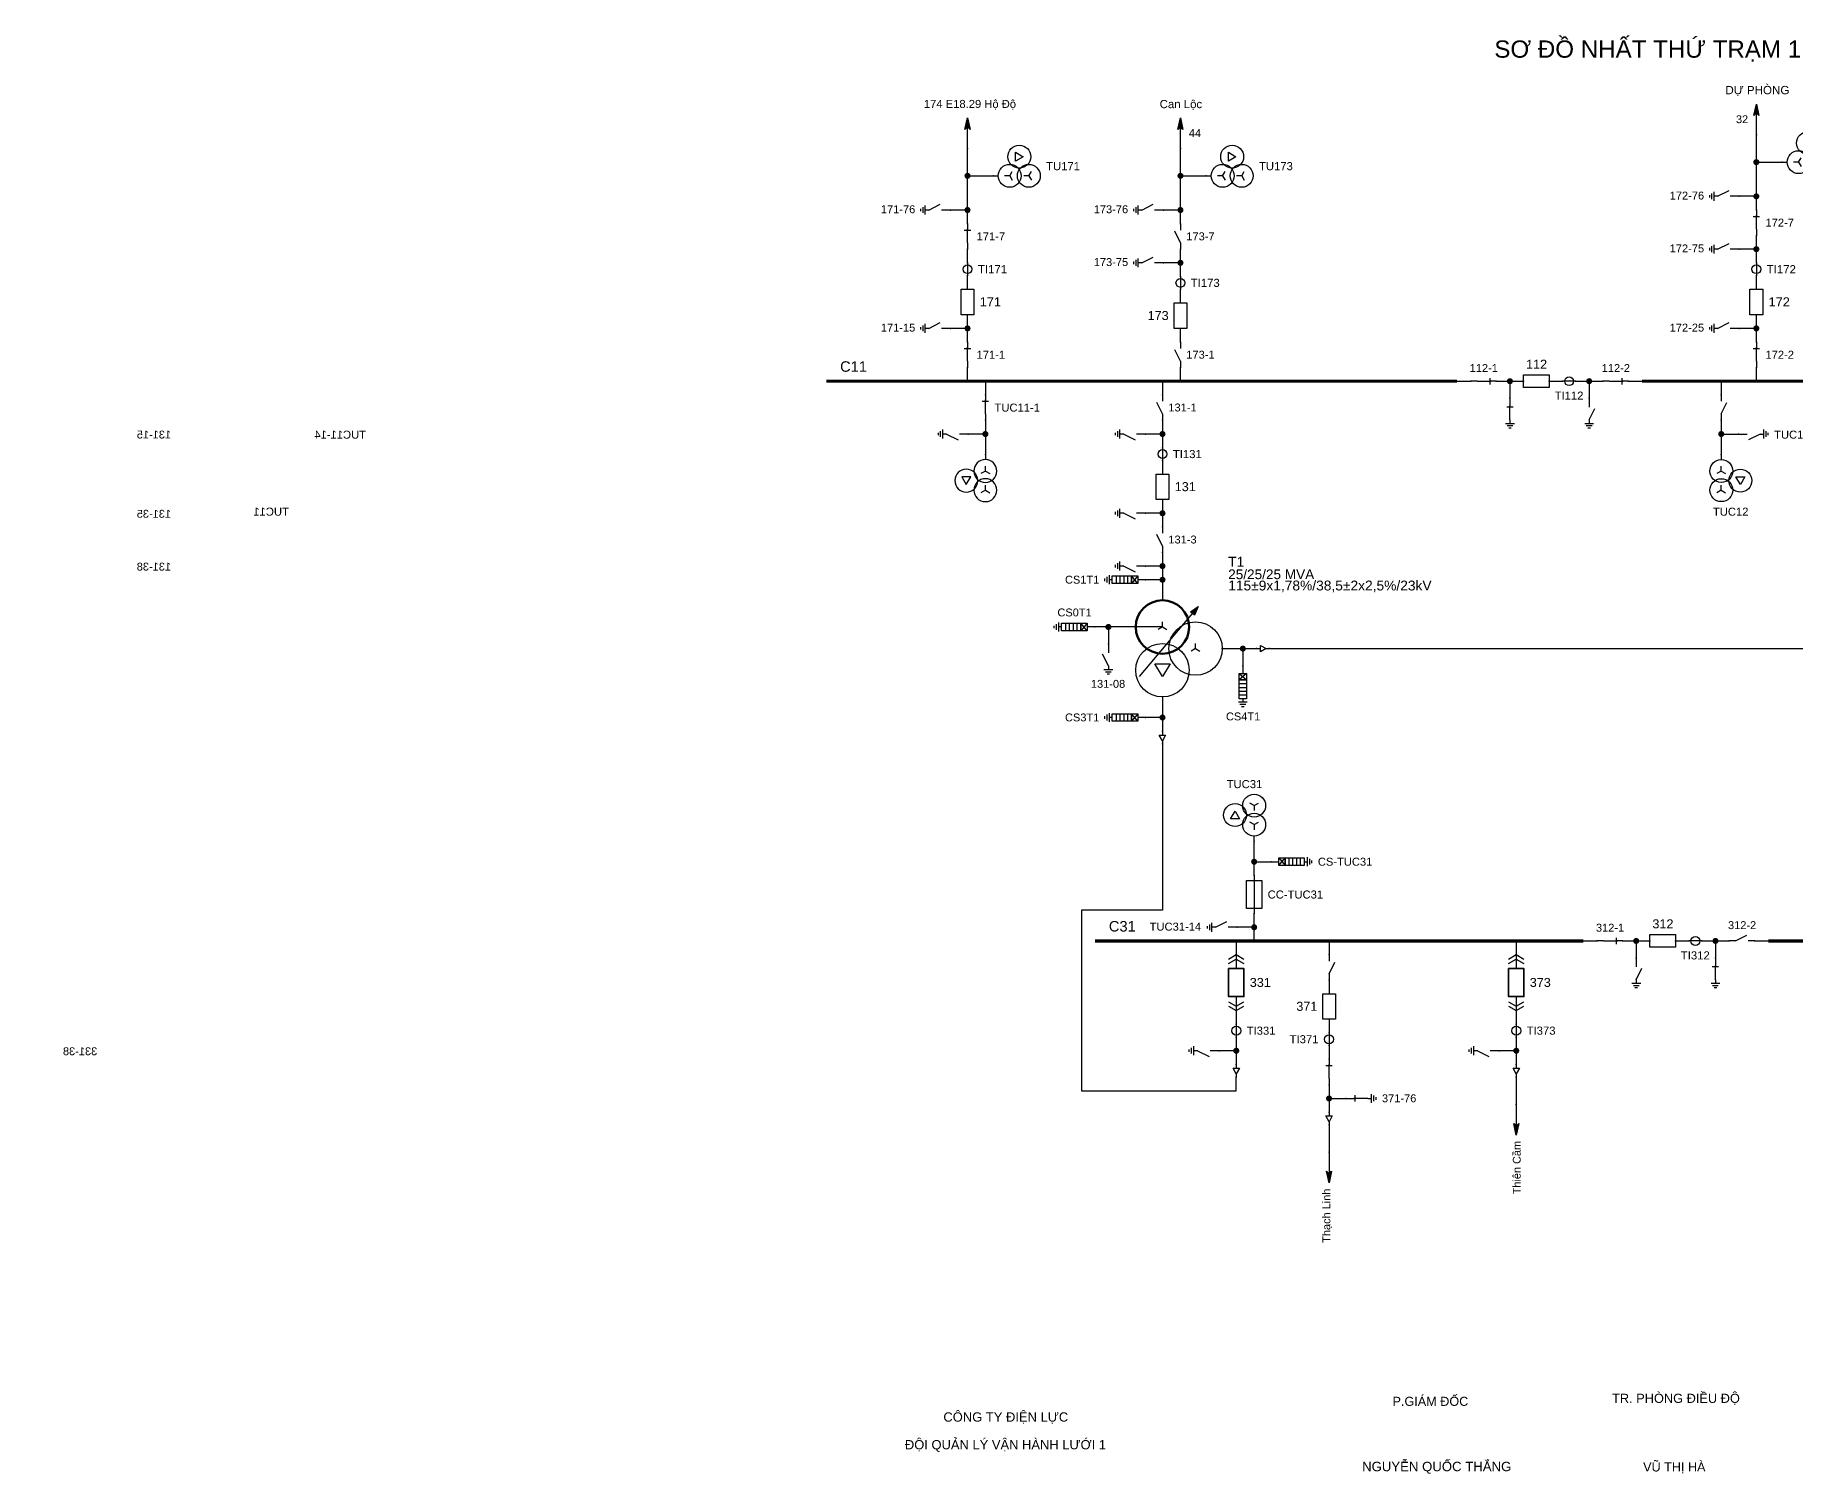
# Model space of a CAD drawing. Header units: millimetres. Extents: x -387 to 411, y 7 to 290.
# Drawn here: x -115.6 to 230.3, y 7.2 to 289.9 of the extents above; entities that cross this region are included whole.
import ezdxf

# ---------------------------------------------------------------- set-up
doc = ezdxf.new("R2010")
doc.units = ezdxf.units.MM
for name, color, linetype, lineweight in [('BUSBAR_110KV', 1, 'Continuous', 50), ('BUSBAR_35KV', 30, 'Continuous', 50), ('HV_110KV', 1, 'Continuous', 25), ('MV_22KV', 5, 'Continuous', 25), ('MV_35KV', 30, 'Continuous', 25)]:
    doc.layers.add(name, color=color, linetype=linetype, lineweight=lineweight)
doc.layers.add('SYM_PORTS', color=8, linetype='Continuous', plot=False)
doc.layers.add('TEXT', color=7, linetype='Continuous')
doc.styles.add('SLD_TEXT', font='arial.ttf')

# ---------------------------------------------------------------- blocks, each defined once
blk = doc.blocks.new('SYM_DISCONNECTOR_CLOSED')
at = {"lineweight": 25}
for points in [[(-0.625, 1.25), (0.625, 1.25)], [(0, 2.5), (0, 1.25)], [(0, -1.25), (0, 1.5)], [(0, -1.25), (0, -2.5)]]:
    blk.add_lwpolyline(points, dxfattribs=at)
at = {"layer": 'SYM_PORTS'}
for p in [(0, 2.5), (0, -2.5)]:
    blk.add_point(p, dxfattribs=at)
blk.add_attdef('DEVICE_CODE', (1.625, -0.5), '', height=2)
blk = doc.blocks.new('SYM_EARTHING_SWITCH_OPEN')
at = {"lineweight": 25}
for points in [[(0, -1.25), (-1.125, 1)], [(0, 3), (0, 1.25)], [(-0.875, -2), (0.875, -2)], [(-0.5625, -2.4375), (0.5625, -2.4375)], [(-0.25, -2.875), (0.25, -2.875)], [(0, -1.25), (0, -2)]]:
    blk.add_lwpolyline(points, dxfattribs=at)
at = {"layer": 'SYM_PORTS'}
blk.add_point((0, 3), dxfattribs=at)
blk.add_attdef('DEVICE_CODE', (1.875, 0), '', height=2)
blk = doc.blocks.new('SYM_CIRCUIT_BREAKER')
at = {"lineweight": 25}
blk.add_lwpolyline([(-1.25, 2.5), (1.25, 2.5), (1.25, -2.5), (-1.25, -2.5)], close=True, dxfattribs=at)
at = {"layer": 'SYM_PORTS'}
for p in [(0, 2.5), (0, -2.5)]:
    blk.add_point(p, dxfattribs=at)
blk.add_attdef('DEVICE_CODE', (2.25, -0.5), '', height=2)
at = {"flags": 1}
blk.add_attdef('RATING', (2.25, -3.5), '', height=2, dxfattribs=at)
blk = doc.blocks.new('SYM_CURRENT_TRANSFORMER')
at = {"lineweight": 25}
blk.add_lwpolyline([(0, 1.25), (0, -1.25)], dxfattribs=at)
blk.add_circle((0, 0), 0.875, dxfattribs=at)
at = {"layer": 'SYM_PORTS'}
for p in [(0, 1.25), (0, -1.25)]:
    blk.add_point(p, dxfattribs=at)
blk.add_attdef('DEVICE_CODE', (1.875, -1.75), '', height=2)
at = {"flags": 1}
blk.add_attdef('RATIO', (1.875, -4.75), '', height=2, dxfattribs=at)
blk = doc.blocks.new('SYM_VOLTAGE_TRANSFORMER')
at = {"lineweight": 25}
for points in [[(0, 4.625), (0, 3.625)], [(0, 1.375), (-0.8625, 0.875)], [(0, 1.375), (0, 2.375)], [(0, 1.375), (0.8625, 0.875)], [(0, -2.375), (-0.8625, -2.875)], [(0, -2.375), (0, -1.375)], [(0, -2.375), (0.8625, -2.875)]]:
    blk.add_lwpolyline(points, dxfattribs=at)
blk.add_lwpolyline([(2.875, 0.25), (4.625, 0.25), (3.75, -1.25)], close=True, dxfattribs=at)
for centre in [(0, 1.375), (3.75, -0.5), (0, -2.375)]:
    blk.add_circle(centre, 2.25, dxfattribs=at)
at = {"layer": 'SYM_PORTS'}
blk.add_point((0, 4.625), dxfattribs=at)
blk.add_attdef('DEVICE_CODE', (7, 1.625), '', height=2)
at = {"flags": 1}
blk.add_attdef('RATIO', (7, -1.375), '', height=2, dxfattribs=at)
blk = doc.blocks.new('SYM_LINE_FEEDER_ARROW')
blk.add_hatch(color=7).paths.add_polyline_path([(0, -3), (-0.5, -0.75), (0, -1.25), (0.5, -0.75)])
at = {"lineweight": 25}
blk.add_lwpolyline([(0, 3), (0, -1.25)], dxfattribs=at)
blk.add_lwpolyline([(0, -3), (-0.5, -0.75), (0, -1.25), (0.5, -0.75)], close=True, dxfattribs=at)
at = {"layer": 'SYM_PORTS'}
blk.add_point((0, 3), dxfattribs=at)
blk.add_attdef('LINE_NAME', (1.5, 0), '', height=2)
blk = doc.blocks.new('SYM_DISCONNECTOR_OPEN')
at = {"lineweight": 25}
for points in [[(0, -1.25), (-1.125, 1)], [(0, 2.5), (0, 1.25)], [(0, -1.25), (0, -2.5)]]:
    blk.add_lwpolyline(points, dxfattribs=at)
at = {"layer": 'SYM_PORTS'}
for p in [(0, 2.5), (0, -2.5)]:
    blk.add_point(p, dxfattribs=at)
blk.add_attdef('DEVICE_CODE', (1, -0.5), '', height=2)
blk = doc.blocks.new('SYM_SURGE_ARRESTER')
at = {"lineweight": 25}
for points in [[(0, 4), (0, 2.5)], [(-0.75, 2.5), (0.75, 1.25)], [(0.75, 2.5), (-0.75, 1.25)], [(-0.75, 0.5), (0.75, 0.5)], [(-0.875, -3.125), (0.875, -3.125)], [(-0.75, -0.25), (0.75, -0.25)], [(-0.75, -1), (0.75, -1)], [(-0.75, -1.75), (0.75, -1.75)], [(0, -2.5), (0, -3.125)], [(-0.5625, -3.5625), (0.5625, -3.5625)], [(-0.25, -4), (0.25, -4)]]:
    blk.add_lwpolyline(points, dxfattribs=at)
for points in [[(-0.75, 2.5), (0.75, 2.5), (0.75, 1.25), (-0.75, 1.25)], [(-0.75, 1.25), (0.75, 1.25), (0.75, -2.5), (-0.75, -2.5)]]:
    blk.add_lwpolyline(points, close=True, dxfattribs=at)
at = {"layer": 'SYM_PORTS'}
blk.add_point((0, 4), dxfattribs=at)
blk.add_attdef('DEVICE_CODE', (1.875, 1), '', height=2)
blk = doc.blocks.new('SYM_TRANSFORMER_3W')
blk.add_hatch(color=7).paths.add_polyline_path([(3.75, 8.25), (3.0125, 6.575), (2.2375, 7.225)])
at = {"lineweight": 25}
for points in [[(-7.75, -5.5), (3.0125, 7.35)], [(-3.25, 4.25), (-8.5, 4.25)], [(-3.25, 4.25), (-4.1125, 3.75)], [(-3.25, 4.25), (-3.25, 5.25)], [(-3.25, 4.25), (-2.3875, 3.75)], [(3.25, 0), (2.3875, -0.5)], [(3.25, 0), (3.25, 1)], [(3.25, 0), (4.1125, -0.5)]]:
    blk.add_lwpolyline(points, dxfattribs=at)
for points in [[(3.75, 8.25), (3.0125, 6.575), (2.2375, 7.225)], [(-4.75, -3), (-1.75, -3), (-3.25, -5.5)]]:
    blk.add_lwpolyline(points, close=True, dxfattribs=at)
at = {"lineweight": 50}
blk.add_circle((-3.25, 4.25), 5.25, dxfattribs=at)
at = {"lineweight": 25}
for centre in [(3.25, 0), (-3.25, -4.25)]:
    blk.add_circle(centre, 5.25, dxfattribs=at)
at = {"layer": 'SYM_PORTS'}
for p in [(-3.25, 9.5), (-8.5, 4.25), (8.5, 0), (-3.25, -9.5)]:
    blk.add_point(p, dxfattribs=at)
blk.add_attdef('DEVICE_CODE', (9.5, 6.5), '', height=2)
at = {"flags": 1}
for tag, p in [('POWER', (9.5, 3.5)), ('VOLTAGE_RATIO', (9.5, 0.5))]:
    blk.add_attdef(tag, p, '', height=2, dxfattribs=at)
blk = doc.blocks.new('SYM_CABLE_TERMINATION')
at = {"lineweight": 25}
blk.add_lwpolyline([(-0.625, 0.5), (0.625, 0.5), (0, -0.625)], close=True, dxfattribs=at)
for points in [[(0, 1.25), (0, 0.5)], [(0, -0.625), (0, -1.25)]]:
    blk.add_lwpolyline(points, dxfattribs=at)
at = {"layer": 'SYM_PORTS'}
for p in [(0, 1.25), (0, -1.25)]:
    blk.add_point(p, dxfattribs=at)
blk = doc.blocks.new('SYM_EARTHING_SWITCH_CLOSED')
at = {"lineweight": 25}
for points in [[(-0.625, 1.25), (0.625, 1.25)], [(0, 3), (0, 1.25)], [(0, -1.25), (0, 1.5)], [(-0.875, -2), (0.875, -2)], [(-0.5625, -2.4375), (0.5625, -2.4375)], [(-0.25, -2.875), (0.25, -2.875)], [(0, -1.25), (0, -2)]]:
    blk.add_lwpolyline(points, dxfattribs=at)
at = {"layer": 'SYM_PORTS'}
blk.add_point((0, 3), dxfattribs=at)
blk.add_attdef('DEVICE_CODE', (1.875, 0), '', height=2)
blk = doc.blocks.new('SYM_DRAWOUT_BREAKER')
at = {"lineweight": 25}
for points in [[(-1.5, 4.625), (0, 5.5), (1.5, 4.625)], [(-1.5, 3.75), (0, 4.625), (1.5, 3.75)], [(0, 5.5), (0, 2.75)], [(0, -2.75), (0, -5.5)], [(-1.5, -3.75), (0, -4.625), (1.5, -3.75)], [(-1.5, -4.625), (0, -5.5), (1.5, -4.625)]]:
    blk.add_lwpolyline(points, dxfattribs=at)
at = {"lineweight": 35}
blk.add_lwpolyline([(-1.5, 2.75), (1.5, 2.75), (1.5, -2.75), (-1.5, -2.75)], close=True, dxfattribs=at)
at = {"layer": 'SYM_PORTS'}
for p in [(0, 5.5), (0, -5.5)]:
    blk.add_point(p, dxfattribs=at)
blk.add_attdef('DEVICE_CODE', (2.5, 2.5), '', height=2)
at = {"flags": 1}
blk.add_attdef('RATING', (2.5, -0.5), '', height=2, dxfattribs=at)
blk = doc.blocks.new('SYM_FUSE_DISCONNECTOR')
at = {"lineweight": 25}
blk.add_lwpolyline([(0, 3.75), (0, -3.75)], dxfattribs=at)
blk.add_lwpolyline([(-1.5, 2.75), (1.5, 2.75), (1.5, -2.75), (-1.5, -2.75)], close=True, dxfattribs=at)
at = {"layer": 'SYM_PORTS'}
for p in [(0, 3.75), (0, -3.75)]:
    blk.add_point(p, dxfattribs=at)
blk.add_attdef('DEVICE_CODE', (2.5, 0.75), '', height=2)
at = {"flags": 1}
blk.add_attdef('RATING', (2.5, -2.25), '', height=2, dxfattribs=at)

msp = doc.modelspace()

# ---------------------------------------------------------------- hatches: boundary and pattern name
at = {"layer": 'HV_110KV'}
h = msp.add_hatch(color=7, dxfattribs=at)
edge = h.paths.add_edge_path()
edge.add_arc((222.59, 264.98), 0.6, 0, 360)
h = msp.add_hatch(color=7, dxfattribs=at)
edge = h.paths.add_edge_path()
edge.add_arc((67.6, 262.29), 0.6, 0, 360)
h = msp.add_hatch(color=7, dxfattribs=at)
edge = h.paths.add_edge_path()
edge.add_arc((109.44, 262.29), 0.6, 0, 360)
h = msp.add_hatch(color=7, dxfattribs=at)
edge = h.paths.add_edge_path()
edge.add_arc((67.6, 255.57), 0.6, 0, 360)
h = msp.add_hatch(color=7, dxfattribs=at)
edge = h.paths.add_edge_path()
edge.add_arc((109.44, 255.57), 0.6, 0, 360)
h = msp.add_hatch(color=7, dxfattribs=at)
edge = h.paths.add_edge_path()
edge.add_arc((222.59, 258.26), 0.6, 0, 360)
h = msp.add_hatch(color=7, dxfattribs=at)
edge = h.paths.add_edge_path()
edge.add_arc((109.44, 245.19), 0.6, 0, 360)
h = msp.add_hatch(color=7, dxfattribs=at)
edge = h.paths.add_edge_path()
edge.add_arc((222.59, 247.88), 0.6, 0, 360)
h = msp.add_hatch(color=7, dxfattribs=at)
edge = h.paths.add_edge_path()
edge.add_arc((67.6, 232.31), 0.6, 0, 360)
h = msp.add_hatch(color=7, dxfattribs=at)
edge = h.paths.add_edge_path()
edge.add_arc((222.59, 232.31), 0.6, 0, 360)
h = msp.add_hatch(color=7, dxfattribs=at)
edge = h.paths.add_edge_path()
edge.add_arc((174.18, 221.93), 0.6, 0, 360)
h = msp.add_hatch(color=7, dxfattribs=at)
edge = h.paths.add_edge_path()
edge.add_arc((189.75, 221.93), 0.6, 0, 360)
h = msp.add_hatch(color=7, dxfattribs=at)
edge = h.paths.add_edge_path()
edge.add_arc((71.11, 211.55), 0.6, 0, 360)
h = msp.add_hatch(color=7, dxfattribs=at)
edge = h.paths.add_edge_path()
edge.add_arc((105.91, 211.55), 0.6, 0, 360)
h = msp.add_hatch(color=7, dxfattribs=at)
edge = h.paths.add_edge_path()
edge.add_arc((215.7, 211.55), 0.6, 0, 360)
h = msp.add_hatch(color=7, dxfattribs=at)
edge = h.paths.add_edge_path()
edge.add_arc((105.91, 195.98), 0.6, 0, 360)
h = msp.add_hatch(color=7, dxfattribs=at)
edge = h.paths.add_edge_path()
edge.add_arc((105.91, 185.6), 0.6, 0, 360)
h = msp.add_hatch(color=7, dxfattribs=at)
edge = h.paths.add_edge_path()
edge.add_arc((105.91, 182.91), 0.6, 0, 360)
h = msp.add_hatch(color=7, dxfattribs=at)
edge = h.paths.add_edge_path()
edge.add_arc((95.28, 173.63), 0.6, 0, 360)
at = {"layer": 'MV_22KV'}
h = msp.add_hatch(color=7, dxfattribs=at)
edge = h.paths.add_edge_path()
edge.add_arc((121.7, 169.38), 0.6, 0, 360)
at = {"layer": 'MV_35KV'}
h = msp.add_hatch(color=7, dxfattribs=at)
edge = h.paths.add_edge_path()
edge.add_arc((105.91, 155.84), 0.6, 0, 360)
h = msp.add_hatch(color=7, dxfattribs=at)
edge = h.paths.add_edge_path()
edge.add_arc((123.92, 127.5), 0.6, 0, 360)
h = msp.add_hatch(color=7, dxfattribs=at)
edge = h.paths.add_edge_path()
edge.add_arc((123.92, 114.62), 0.6, 0, 360)
h = msp.add_hatch(color=7, dxfattribs=at)
edge = h.paths.add_edge_path()
edge.add_arc((198.99, 111.93), 0.6, 0, 360)
h = msp.add_hatch(color=7, dxfattribs=at)
edge = h.paths.add_edge_path()
edge.add_arc((214.56, 111.93), 0.6, 0, 360)
h = msp.add_hatch(color=7, dxfattribs=at)
edge = h.paths.add_edge_path()
edge.add_arc((120.41, 90.36), 0.6, 0, 360)
h = msp.add_hatch(color=7, dxfattribs=at)
edge = h.paths.add_edge_path()
edge.add_arc((175.42, 90.36), 0.6, 0, 360)
h = msp.add_hatch(color=7, dxfattribs=at)
edge = h.paths.add_edge_path()
edge.add_arc((138.64, 80.98), 0.6, 0, 360)

# ---------------------------------------------------------------- linework, layer by layer
at = {"layer": 'BUSBAR_110KV', "const_width": 0.625}
for points in [[(39.85, 221.93), (163.8, 221.93)], [(200.13, 221.93), (316.18, 221.93)]]:
    msp.add_lwpolyline(points, dxfattribs=at)
at = {"layer": 'BUSBAR_35KV', "const_width": 0.625}
for points in [[(92.65, 111.93), (188.61, 111.93)], [(224.94, 111.93), (296.12, 111.93)]]:
    msp.add_lwpolyline(points, dxfattribs=at)
at = {"layer": 'HV_110KV'}
for points in [[(222.59, 264.98), (222.59, 270.36)], [(67.6, 262.29), (67.6, 267.67)], [(109.44, 262.29), (109.44, 267.67)], [(222.59, 258.26), (222.59, 264.98)], [(222.59, 264.98), (227.63, 264.98)], [(67.6, 255.57), (67.6, 262.29)], [(67.6, 262.29), (72.64, 262.29)], [(109.44, 255.57), (109.44, 262.29)], [(109.44, 262.29), (114.48, 262.29)], [(222.59, 258.26), (219.23, 258.26)], [(222.59, 255.57), (222.59, 258.26)], [(67.6, 255.57), (64.24, 255.57)], [(67.6, 252.88), (67.6, 255.57)], [(109.44, 255.57), (106.08, 255.57)], [(109.44, 252.88), (109.44, 255.57)], [(222.59, 247.88), (222.59, 250.57)], [(67.6, 245.19), (67.6, 247.88)], [(109.44, 245.19), (109.44, 247.88)], [(222.59, 247.88), (219.23, 247.88)], [(222.59, 245.19), (222.59, 247.88)], [(67.6, 240), (67.6, 242.69)], [(109.44, 245.19), (106.08, 245.19)], [(109.44, 242.5), (109.44, 245.19)], [(222.59, 240), (222.59, 242.69)], [(109.44, 237.31), (109.44, 240)], [(67.6, 232.31), (64.24, 232.31)], [(67.6, 232.31), (67.6, 235)], [(67.6, 229.62), (67.6, 232.31)], [(109.44, 229.62), (109.44, 232.31)], [(222.59, 232.31), (219.23, 232.31)], [(222.59, 232.31), (222.59, 235)], [(222.59, 229.62), (222.59, 232.31)], [(67.6, 221.93), (67.6, 224.62)], [(71.11, 221.93), (71.11, 219.24)], [(105.91, 221.93), (105.91, 219.24)], [(109.44, 221.93), (109.44, 224.62)], [(163.8, 221.93), (166.49, 221.93)], [(171.49, 221.93), (174.18, 221.93)], [(174.18, 221.93), (174.18, 218.57)], [(174.18, 221.93), (176.87, 221.93)], [(181.87, 221.93), (184.56, 221.93)], [(187.06, 221.93), (189.75, 221.93)], [(189.75, 221.93), (189.75, 218.57)], [(189.75, 221.93), (192.44, 221.93)], [(197.44, 221.93), (200.13, 221.93)], [(215.7, 221.93), (215.7, 219.24)], [(222.59, 221.93), (222.59, 224.62)], [(71.11, 211.55), (67.75, 211.55)], [(71.11, 214.24), (71.11, 211.55)], [(71.11, 211.55), (71.11, 207.52)], [(105.91, 211.55), (102.55, 211.55)], [(105.91, 214.24), (105.91, 211.55)], [(105.91, 211.55), (105.91, 208.86)], [(215.7, 214.24), (215.7, 211.55)], [(215.7, 211.55), (219.06, 211.55)], [(215.7, 211.55), (215.7, 207.52)], [(105.91, 206.36), (105.91, 203.67)], [(105.91, 198.67), (105.91, 195.98)], [(105.91, 195.98), (102.55, 195.98)], [(105.91, 195.98), (105.91, 193.29)], [(105.91, 188.29), (105.91, 185.6)], [(105.91, 185.6), (102.55, 185.6)], [(105.91, 185.6), (105.91, 182.91)], [(105.91, 182.91), (102.55, 182.91)], [(105.91, 182.91), (105.91, 178.88)], [(95.28, 173.63), (92.59, 173.63)], [(100.66, 173.63), (95.28, 173.63)], [(95.28, 173.63), (95.28, 170.27)]]:
    msp.add_lwpolyline(points, dxfattribs=at)
at = {"layer": 'MV_22KV'}
for points in [[(126.89, 169.38), (129.59, 169.38), (253.5, 169.38), (253.5, 143.5), (343.5, 143.5), (343.5, 103), (393, 103), (393, 136), (403.5, 136), (403.5, 267.61), (382.27, 267.61), (379.57, 267.61)], [(117.66, 169.38), (121.7, 169.38)], [(121.7, 169.38), (121.7, 166.02)], [(121.7, 169.38), (124.39, 169.38)]]:
    msp.add_lwpolyline(points, dxfattribs=at)
at = {"layer": 'MV_35KV'}
for points in [[(105.91, 159.88), (105.91, 155.84)], [(105.91, 155.84), (102.55, 155.84)], [(105.91, 155.84), (105.91, 153.15)], [(105.91, 150.65), (105.91, 147.95), (105.91, 118), (90, 118), (90, 82.47), (120.41, 82.47), (120.41, 85.17)], [(123.92, 127.5), (123.92, 131.53)], [(123.92, 124.81), (123.92, 127.5)], [(123.92, 127.5), (127.28, 127.5)], [(123.92, 114.62), (120.56, 114.62)], [(123.92, 114.62), (123.92, 117.31)], [(123.92, 111.93), (123.92, 114.62)], [(120.41, 111.93), (120.41, 109.24)], [(138.64, 111.93), (138.64, 109.24)], [(175.42, 111.93), (175.42, 109.24)], [(188.61, 111.93), (191.3, 111.93)], [(196.3, 111.93), (198.99, 111.93)], [(198.99, 111.93), (198.99, 108.57)], [(198.99, 111.93), (201.68, 111.93)], [(206.68, 111.93), (209.37, 111.93)], [(211.87, 111.93), (214.56, 111.93)], [(214.56, 111.93), (214.56, 108.57)], [(214.56, 111.93), (217.25, 111.93)], [(222.25, 111.93), (224.94, 111.93)], [(138.64, 104.24), (138.64, 101.55)], [(120.41, 98.24), (120.41, 95.55)], [(175.42, 98.24), (175.42, 95.55)], [(138.64, 96.55), (138.64, 93.86)], [(120.41, 90.36), (117.05, 90.36)], [(120.41, 93.05), (120.41, 90.36)], [(120.41, 90.36), (120.41, 87.67)], [(138.64, 91.36), (138.64, 88.67)], [(175.42, 90.36), (172.06, 90.36)], [(175.42, 93.05), (175.42, 90.36)], [(175.42, 90.36), (175.42, 87.67)], [(138.64, 83.67), (138.64, 80.98)], [(175.42, 85.17), (175.42, 79.79)], [(138.64, 80.98), (142, 80.98)], [(138.64, 80.98), (138.64, 78.29)], [(138.64, 75.79), (138.64, 70.41)]]:
    msp.add_lwpolyline(points, dxfattribs=at)

# ---------------------------------------------------------------- block references
at = {"layer": 'HV_110KV', "rotation": 180}
for p in [(67.6, 270.67), (109.44, 270.67), (222.59, 273.36)]:
    msp.add_blockref('SYM_LINE_FEEDER_ARROW', p, dxfattribs=at)
at = {"layer": 'HV_110KV'}
ref = msp.add_blockref('SYM_VOLTAGE_TRANSFORMER', (232.26, 264.98), dxfattribs=dict(at, rotation=90))
ref.add_attrib('DEVICE_CODE', 'TU172', (238.04, 266.08), dxfattribs={"layer": 'TEXT', "height": 1.584, "style": 'SLD_TEXT'})
ref = msp.add_blockref('SYM_VOLTAGE_TRANSFORMER', (77.27, 262.29), dxfattribs=dict(at, rotation=90))
ref.add_attrib('DEVICE_CODE', 'TU171', (83.05, 263.39), dxfattribs={"layer": 'TEXT', "height": 1.584, "style": 'SLD_TEXT'})
ref = msp.add_blockref('SYM_VOLTAGE_TRANSFORMER', (119.1, 262.29), dxfattribs=dict(at, rotation=90))
ref.add_attrib('DEVICE_CODE', 'TU173', (124.88, 263.39), dxfattribs={"layer": 'TEXT', "height": 1.584, "style": 'SLD_TEXT'})
ref = msp.add_blockref('SYM_EARTHING_SWITCH_OPEN', (61.24, 255.57), dxfattribs=dict(at, rotation=270))
ref.add_attrib('DEVICE_CODE', '171-76', (50.58, 254.94), dxfattribs={"layer": 'TEXT', "height": 1.554, "style": 'SLD_TEXT'})
ref = msp.add_blockref('SYM_EARTHING_SWITCH_OPEN', (103.08, 255.57), dxfattribs=dict(at, rotation=270))
ref.add_attrib('DEVICE_CODE', '173-76', (92.41, 254.94), dxfattribs={"layer": 'TEXT', "height": 1.554, "style": 'SLD_TEXT'})
ref = msp.add_blockref('SYM_EARTHING_SWITCH_OPEN', (216.23, 258.26), dxfattribs=dict(at, rotation=270))
ref.add_attrib('DEVICE_CODE', '172-76', (205.57, 257.63), dxfattribs={"layer": 'TEXT', "height": 1.554, "style": 'SLD_TEXT'})
ref = msp.add_blockref('SYM_DISCONNECTOR_CLOSED', (67.6, 250.38), dxfattribs=at)
ref.add_attrib('DEVICE_CODE', '171-7', (69.39, 249.61), dxfattribs={"layer": 'TEXT', "height": 1.569, "style": 'SLD_TEXT'})
ref = msp.add_blockref('SYM_DISCONNECTOR_OPEN', (109.44, 250.38), dxfattribs=at)
ref.add_attrib('DEVICE_CODE', '173-7', (110.59, 249.62), dxfattribs={"layer": 'TEXT', "height": 1.556, "style": 'SLD_TEXT'})
ref = msp.add_blockref('SYM_DISCONNECTOR_CLOSED', (222.59, 253.07), dxfattribs=at)
ref.add_attrib('DEVICE_CODE', '172-7', (224.38, 252.3), dxfattribs={"layer": 'TEXT', "height": 1.569, "style": 'SLD_TEXT'})
ref = msp.add_blockref('SYM_EARTHING_SWITCH_OPEN', (103.08, 245.19), dxfattribs=dict(at, rotation=270))
ref.add_attrib('DEVICE_CODE', '173-75', (92.41, 244.56), dxfattribs={"layer": 'TEXT', "height": 1.554, "style": 'SLD_TEXT'})
ref = msp.add_blockref('SYM_EARTHING_SWITCH_OPEN', (216.23, 247.88), dxfattribs=dict(at, rotation=270))
ref.add_attrib('DEVICE_CODE', '172-75', (205.57, 247.25), dxfattribs={"layer": 'TEXT', "height": 1.554, "style": 'SLD_TEXT'})
ref = msp.add_blockref('SYM_CURRENT_TRANSFORMER', (67.6, 243.94), dxfattribs=at)
ref.add_attrib('DEVICE_CODE', 'TI171', (69.64, 243.13), dxfattribs={"layer": 'TEXT', "height": 1.606, "style": 'SLD_TEXT'})
ref = msp.add_blockref('SYM_CURRENT_TRANSFORMER', (109.44, 241.25), dxfattribs=at)
ref.add_attrib('DEVICE_CODE', 'TI173', (111.47, 240.46), dxfattribs={"layer": 'TEXT', "height": 1.592, "style": 'SLD_TEXT'})
ref = msp.add_blockref('SYM_CURRENT_TRANSFORMER', (222.59, 243.94), dxfattribs=at)
ref.add_attrib('DEVICE_CODE', 'TI172', (224.63, 243.13), dxfattribs={"layer": 'TEXT', "height": 1.606, "style": 'SLD_TEXT'})
ref = msp.add_blockref('SYM_CIRCUIT_BREAKER', (67.6, 237.5), dxfattribs=at)
ref.add_attrib('DEVICE_CODE', '171', (70.01, 236.63), dxfattribs={"layer": 'TEXT', "height": 1.789, "style": 'SLD_TEXT'})
ref = msp.add_blockref('SYM_CIRCUIT_BREAKER', (222.59, 237.5), dxfattribs=at)
ref.add_attrib('DEVICE_CODE', '172', (225, 236.63), dxfattribs={"layer": 'TEXT', "height": 1.789, "style": 'SLD_TEXT'})
ref = msp.add_blockref('SYM_CIRCUIT_BREAKER', (109.44, 234.81), dxfattribs=at)
ref.add_attrib('DEVICE_CODE', '173', (102.99, 233.95), dxfattribs={"layer": 'TEXT', "height": 1.774, "style": 'SLD_TEXT'})
ref = msp.add_blockref('SYM_EARTHING_SWITCH_OPEN', (61.24, 232.31), dxfattribs=dict(at, rotation=270))
ref.add_attrib('DEVICE_CODE', '171-15', (50.58, 231.68), dxfattribs={"layer": 'TEXT', "height": 1.554, "style": 'SLD_TEXT'})
ref = msp.add_blockref('SYM_EARTHING_SWITCH_OPEN', (216.23, 232.31), dxfattribs=dict(at, rotation=270))
ref.add_attrib('DEVICE_CODE', '172-25', (205.57, 231.68), dxfattribs={"layer": 'TEXT', "height": 1.554, "style": 'SLD_TEXT'})
ref = msp.add_blockref('SYM_DISCONNECTOR_CLOSED', (67.6, 227.12), dxfattribs=at)
ref.add_attrib('DEVICE_CODE', '171-1', (69.39, 226.35), dxfattribs={"layer": 'TEXT', "height": 1.569, "style": 'SLD_TEXT'})
ref = msp.add_blockref('SYM_DISCONNECTOR_OPEN', (109.44, 227.12), dxfattribs=at)
ref.add_attrib('DEVICE_CODE', '173-1', (110.59, 226.36), dxfattribs={"layer": 'TEXT', "height": 1.556, "style": 'SLD_TEXT'})
ref = msp.add_blockref('SYM_DISCONNECTOR_CLOSED', (222.59, 227.12), dxfattribs=at)
ref.add_attrib('DEVICE_CODE', '172-2', (224.38, 226.35), dxfattribs={"layer": 'TEXT', "height": 1.569, "style": 'SLD_TEXT'})
ref = msp.add_blockref('SYM_DISCONNECTOR_CLOSED', (168.99, 221.93), dxfattribs=dict(at, rotation=270))
ref.add_attrib('DEVICE_CODE', '112-1', (166.26, 223.74), dxfattribs={"layer": 'TEXT', "height": 1.553, "style": 'SLD_TEXT'})
ref = msp.add_blockref('SYM_CIRCUIT_BREAKER', (179.37, 221.93), dxfattribs=dict(at, rotation=270))
ref.add_attrib('DEVICE_CODE', '112', (177.35, 224.38), dxfattribs={"layer": 'TEXT', "height": 1.771, "style": 'SLD_TEXT'})
ref = msp.add_blockref('SYM_DISCONNECTOR_CLOSED', (194.94, 221.93), dxfattribs=dict(at, rotation=270))
ref.add_attrib('DEVICE_CODE', '112-2', (192.21, 223.74), dxfattribs={"layer": 'TEXT', "height": 1.553, "style": 'SLD_TEXT'})
ref = msp.add_blockref('SYM_CURRENT_TRANSFORMER', (185.81, 221.93), dxfattribs=dict(at, rotation=270))
ref.add_attrib('DEVICE_CODE', 'TI112', (182.95, 218.3), dxfattribs={"layer": 'TEXT', "height": 1.589, "style": 'SLD_TEXT'})
ref = msp.add_blockref('SYM_DISCONNECTOR_OPEN', (215.7, 216.74), dxfattribs=dict(at, xscale=-1))
ref.add_attrib('DEVICE_CODE', 'TUC12-2', (205.57, 215.95), dxfattribs={"layer": 'TEXT', "extrusion": (0, 0, -1), "height": 1.577, "style": 'SLD_TEXT'})
ref = msp.add_blockref('SYM_EARTHING_SWITCH_OPEN', (189.75, 215.57), dxfattribs=dict(at, xscale=-1))
ref.add_attrib('DEVICE_CODE', '112-25', (186.56, 209.98), dxfattribs={"layer": 'TEXT', "extrusion": (0, 0, -1), "height": 1.551, "style": 'SLD_TEXT'})
ref = msp.add_blockref('SYM_EARTHING_SWITCH_CLOSED', (174.18, 215.57), dxfattribs=dict(at, xscale=-1))
ref.add_attrib('DEVICE_CODE', '112-15', (170.86, 209.98), dxfattribs={"layer": 'TEXT', "extrusion": (0, 0, -1), "height": 1.551, "style": 'SLD_TEXT'})
ref = msp.add_blockref('SYM_DISCONNECTOR_CLOSED', (71.11, 216.74), dxfattribs=at)
ref.add_attrib('DEVICE_CODE', 'TUC11-1', (72.9, 215.95), dxfattribs={"layer": 'TEXT', "height": 1.577, "style": 'SLD_TEXT'})
ref = msp.add_blockref('SYM_DISCONNECTOR_OPEN', (105.91, 216.74), dxfattribs=at)
ref.add_attrib('DEVICE_CODE', '131-1', (107.07, 215.99), dxfattribs={"layer": 'TEXT', "height": 1.553, "style": 'SLD_TEXT'})
ref = msp.add_blockref('SYM_EARTHING_SWITCH_CLOSED', (249.63, 211.55), dxfattribs=dict(at, xscale=-1, rotation=270))
ref.add_attrib('DEVICE_CODE', '132-25', (238.96, 210.8), dxfattribs={"layer": 'TEXT', "extrusion": (0, 0, -1), "height": 1.551, "style": 'SLD_TEXT'})
ref = msp.add_blockref('SYM_EARTHING_SWITCH_OPEN', (99.55, 211.55), dxfattribs=dict(at, xscale=-1, rotation=270))
ref.add_attrib('DEVICE_CODE', '131-15', (88.88, 210.67), dxfattribs={"layer": 'TEXT', "extrusion": (0, 0, -1), "height": 1.551, "style": 'SLD_TEXT'})
ref = msp.add_blockref('SYM_EARTHING_SWITCH_OPEN', (64.75, 211.55), dxfattribs=dict(at, xscale=-1, rotation=270))
ref.add_attrib('DEVICE_CODE', 'TUC11-14', (50.58, 210.64), dxfattribs={"layer": 'TEXT', "extrusion": (0, 0, -1), "height": 1.572, "style": 'SLD_TEXT'})
ref = msp.add_blockref('SYM_EARTHING_SWITCH_OPEN', (222.06, 211.55), dxfattribs=dict(at, rotation=90))
ref.add_attrib('DEVICE_CODE', 'TUC12-24', (226.09, 210.64), dxfattribs={"layer": 'TEXT', "height": 1.572, "style": 'SLD_TEXT'})
ref = msp.add_blockref('SYM_CURRENT_TRANSFORMER', (105.91, 207.61), dxfattribs=at)
ref.add_attrib('DEVICE_CODE', 'TI131', (107.95, 206.82), dxfattribs={"layer": 'TEXT', "height": 1.589, "style": 'SLD_TEXT'})
ref = msp.add_blockref('SYM_VOLTAGE_TRANSFORMER', (71.11, 202.89), dxfattribs=dict(at, xscale=-1))
ref.add_attrib('DEVICE_CODE', 'TUC11', (65.73, 195.5), dxfattribs={"layer": 'TEXT', "extrusion": (0, 0, -1), "height": 1.579, "style": 'SLD_TEXT'})
ref = msp.add_blockref('SYM_VOLTAGE_TRANSFORMER', (215.7, 202.89), dxfattribs=at)
ref.add_attrib('DEVICE_CODE', 'TUC12', (214.06, 195.5), dxfattribs={"layer": 'TEXT', "height": 1.579, "style": 'SLD_TEXT'})
ref = msp.add_blockref('SYM_CIRCUIT_BREAKER', (105.91, 201.17), dxfattribs=at)
ref.add_attrib('DEVICE_CODE', '131', (108.32, 200.32), dxfattribs={"layer": 'TEXT', "height": 1.774, "style": 'SLD_TEXT'})
ref = msp.add_blockref('SYM_EARTHING_SWITCH_OPEN', (249.63, 195.98), dxfattribs=dict(at, xscale=-1, rotation=270))
ref.add_attrib('DEVICE_CODE', '132-35', (238.96, 195.1), dxfattribs={"layer": 'TEXT', "extrusion": (0, 0, -1), "height": 1.551, "style": 'SLD_TEXT'})
ref = msp.add_blockref('SYM_EARTHING_SWITCH_OPEN', (99.55, 195.98), dxfattribs=dict(at, xscale=-1, rotation=270))
ref.add_attrib('DEVICE_CODE', '131-35', (88.88, 195.1), dxfattribs={"layer": 'TEXT', "extrusion": (0, 0, -1), "height": 1.551, "style": 'SLD_TEXT'})
ref = msp.add_blockref('SYM_DISCONNECTOR_OPEN', (105.91, 190.79), dxfattribs=at)
ref.add_attrib('DEVICE_CODE', '131-3', (107.07, 190.04), dxfattribs={"layer": 'TEXT', "height": 1.553, "style": 'SLD_TEXT'})
ref = msp.add_blockref('SYM_TRANSFORMER_3W', (109.16, 169.38), dxfattribs=at)
ref.add_attrib('DEVICE_CODE', 'T1', (118.82, 185.48), dxfattribs={"layer": 'TEXT', "height": 1.936, "style": 'SLD_TEXT'})
ref = msp.add_blockref('SYM_EARTHING_SWITCH_OPEN', (249.63, 185.6), dxfattribs=dict(at, xscale=-1, rotation=270))
ref.add_attrib('DEVICE_CODE', '132-38', (238.96, 184.72), dxfattribs={"layer": 'TEXT', "extrusion": (0, 0, -1), "height": 1.551, "style": 'SLD_TEXT'})
ref = msp.add_blockref('SYM_EARTHING_SWITCH_OPEN', (99.55, 185.6), dxfattribs=dict(at, xscale=-1, rotation=270))
ref.add_attrib('DEVICE_CODE', '131-38', (88.88, 184.72), dxfattribs={"layer": 'TEXT', "extrusion": (0, 0, -1), "height": 1.551, "style": 'SLD_TEXT'})
ref = msp.add_blockref('SYM_SURGE_ARRESTER', (98.55, 182.91), dxfattribs=dict(at, rotation=270))
ref.add_attrib('DEVICE_CODE', 'CS1T1', (86.76, 182.15), dxfattribs={"layer": 'TEXT', "height": 1.548, "style": 'SLD_TEXT'})
ref = msp.add_blockref('SYM_SURGE_ARRESTER', (88.59, 173.63), dxfattribs=dict(at, rotation=270))
ref.add_attrib('DEVICE_CODE', 'CS0T1', (85.27, 175.71), dxfattribs={"layer": 'TEXT', "height": 1.548, "style": 'SLD_TEXT'})
ref = msp.add_blockref('SYM_EARTHING_SWITCH_OPEN', (95.28, 167.27), dxfattribs=at)
ref.add_attrib('DEVICE_CODE', '131-08', (91.84, 161.68), dxfattribs={"layer": 'TEXT', "height": 1.551, "style": 'SLD_TEXT'})
at = {"layer": 'MV_22KV', "rotation": 90}
msp.add_blockref('SYM_CABLE_TERMINATION', (125.64, 169.38), dxfattribs=at)
at = {"layer": 'MV_22KV'}
ref = msp.add_blockref('SYM_SURGE_ARRESTER', (121.7, 162.02), dxfattribs=at)
ref.add_attrib('DEVICE_CODE', 'CS4T1', (118.38, 155.28), dxfattribs={"layer": 'TEXT', "height": 1.548, "style": 'SLD_TEXT'})
at = {"layer": 'MV_35KV'}
ref = msp.add_blockref('SYM_SURGE_ARRESTER', (98.55, 155.84), dxfattribs=dict(at, rotation=270))
ref.add_attrib('DEVICE_CODE', 'CS3T1', (86.76, 155.08), dxfattribs={"layer": 'TEXT', "height": 1.548, "style": 'SLD_TEXT'})
for name, p in [('SYM_CABLE_TERMINATION', (105.91, 151.9)), ('SYM_CABLE_TERMINATION', (120.41, 86.42)), ('SYM_CABLE_TERMINATION', (175.42, 86.42)), ('SYM_LINE_FEEDER_ARROW', (175.42, 76.79)), ('SYM_CABLE_TERMINATION', (138.64, 77.04)), ('SYM_LINE_FEEDER_ARROW', (138.64, 67.41))]:
    msp.add_blockref(name, p, dxfattribs=at)
ref = msp.add_blockref('SYM_VOLTAGE_TRANSFORMER', (123.92, 136.16), dxfattribs=dict(at, rotation=180))
ref.add_attrib('DEVICE_CODE', 'TUC31', (118.53, 141.96), dxfattribs={"layer": 'TEXT', "height": 1.579, "style": 'SLD_TEXT'})
ref = msp.add_blockref('SYM_SURGE_ARRESTER', (131.28, 127.5), dxfattribs=dict(at, rotation=90))
ref.add_attrib('DEVICE_CODE', 'CS-TUC31', (136.44, 126.72), dxfattribs={"layer": 'TEXT', "height": 1.566, "style": 'SLD_TEXT'})
ref = msp.add_blockref('SYM_FUSE_DISCONNECTOR', (123.92, 121.06), dxfattribs=at)
ref.add_attrib('DEVICE_CODE', 'CC-TUC31', (126.58, 120.27), dxfattribs={"layer": 'TEXT', "height": 1.576, "style": 'SLD_TEXT'})
ref = msp.add_blockref('SYM_EARTHING_SWITCH_OPEN', (117.56, 114.62), dxfattribs=dict(at, rotation=270))
ref.add_attrib('DEVICE_CODE', 'TUC31-14', (103.38, 113.96), dxfattribs={"layer": 'TEXT', "height": 1.572, "style": 'SLD_TEXT'})
ref = msp.add_blockref('SYM_DISCONNECTOR_CLOSED', (193.8, 111.93), dxfattribs=dict(at, rotation=270))
ref.add_attrib('DEVICE_CODE', '312-1', (191.07, 113.76), dxfattribs={"layer": 'TEXT', "height": 1.553, "style": 'SLD_TEXT'})
ref = msp.add_blockref('SYM_CIRCUIT_BREAKER', (204.18, 111.93), dxfattribs=dict(at, rotation=270))
ref.add_attrib('DEVICE_CODE', '312', (202.17, 114.41), dxfattribs={"layer": 'TEXT', "height": 1.774, "style": 'SLD_TEXT'})
ref = msp.add_blockref('SYM_DISCONNECTOR_OPEN', (219.75, 111.93), dxfattribs=dict(at, rotation=270))
ref.add_attrib('DEVICE_CODE', '312-2', (217.02, 114.26), dxfattribs={"layer": 'TEXT', "height": 1.553, "style": 'SLD_TEXT'})
ref = msp.add_blockref('SYM_CURRENT_TRANSFORMER', (210.62, 111.93), dxfattribs=dict(at, rotation=270))
ref.add_attrib('DEVICE_CODE', 'TI312', (207.76, 108.3), dxfattribs={"layer": 'TEXT', "height": 1.589, "style": 'SLD_TEXT'})
ref = msp.add_blockref('SYM_EARTHING_SWITCH_CLOSED', (214.56, 105.57), dxfattribs=dict(at, xscale=-1))
ref.add_attrib('DEVICE_CODE', '312-25', (211.25, 99.98), dxfattribs={"layer": 'TEXT', "extrusion": (0, 0, -1), "height": 1.551, "style": 'SLD_TEXT'})
ref = msp.add_blockref('SYM_EARTHING_SWITCH_OPEN', (198.99, 105.57), dxfattribs=dict(at, xscale=-1))
ref.add_attrib('DEVICE_CODE', '312-15', (195.8, 99.98), dxfattribs={"layer": 'TEXT', "extrusion": (0, 0, -1), "height": 1.551, "style": 'SLD_TEXT'})
ref = msp.add_blockref('SYM_DISCONNECTOR_OPEN', (138.64, 106.74), dxfattribs=dict(at, xscale=-1))
ref.add_attrib('DEVICE_CODE', '371-1', (132.02, 105.99), dxfattribs={"layer": 'TEXT', "extrusion": (0, 0, -1), "height": 1.556, "style": 'SLD_TEXT'})
ref = msp.add_blockref('SYM_DRAWOUT_BREAKER', (120.41, 103.74), dxfattribs=at)
ref.add_attrib('DEVICE_CODE', '331', (123.06, 102.89), dxfattribs={"layer": 'TEXT', "height": 1.774, "style": 'SLD_TEXT'})
ref = msp.add_blockref('SYM_DRAWOUT_BREAKER', (175.42, 103.74), dxfattribs=at)
ref.add_attrib('DEVICE_CODE', '373', (178.07, 102.89), dxfattribs={"layer": 'TEXT', "height": 1.774, "style": 'SLD_TEXT'})
ref = msp.add_blockref('SYM_CIRCUIT_BREAKER', (138.64, 99.05), dxfattribs=at)
ref.add_attrib('DEVICE_CODE', '371', (132.2, 98.2), dxfattribs={"layer": 'TEXT', "height": 1.774, "style": 'SLD_TEXT'})
ref = msp.add_blockref('SYM_CURRENT_TRANSFORMER', (120.41, 94.3), dxfattribs=at)
ref.add_attrib('DEVICE_CODE', 'TI331', (122.44, 93.51), dxfattribs={"layer": 'TEXT', "height": 1.589, "style": 'SLD_TEXT'})
ref = msp.add_blockref('SYM_CURRENT_TRANSFORMER', (138.64, 92.61), dxfattribs=at)
ref.add_attrib('DEVICE_CODE', 'TI371', (130.88, 91.82), dxfattribs={"layer": 'TEXT', "height": 1.592, "style": 'SLD_TEXT'})
ref = msp.add_blockref('SYM_CURRENT_TRANSFORMER', (175.42, 94.3), dxfattribs=at)
ref.add_attrib('DEVICE_CODE', 'TI373', (177.45, 93.51), dxfattribs={"layer": 'TEXT', "height": 1.592, "style": 'SLD_TEXT'})
ref = msp.add_blockref('SYM_EARTHING_SWITCH_OPEN', (169.06, 90.36), dxfattribs=dict(at, xscale=-1, rotation=270))
ref.add_attrib('DEVICE_CODE', '373-76', (158.39, 89.48), dxfattribs={"layer": 'TEXT', "extrusion": (0, 0, -1), "height": 1.554, "style": 'SLD_TEXT'})
ref = msp.add_blockref('SYM_EARTHING_SWITCH_OPEN', (114.05, 90.36), dxfattribs=dict(at, xscale=-1, rotation=270))
ref.add_attrib('DEVICE_CODE', '331-38', (103.38, 89.48), dxfattribs={"layer": 'TEXT', "extrusion": (0, 0, -1), "height": 1.551, "style": 'SLD_TEXT'})
ref = msp.add_blockref('SYM_DISCONNECTOR_CLOSED', (138.64, 86.17), dxfattribs=dict(at, xscale=-1))
ref.add_attrib('DEVICE_CODE', '371-7', (131.39, 85.42), dxfattribs={"layer": 'TEXT', "extrusion": (0, 0, -1), "height": 1.556, "style": 'SLD_TEXT'})
ref = msp.add_blockref('SYM_EARTHING_SWITCH_OPEN', (241.05, 80.98), dxfattribs=dict(at, xscale=-1, rotation=270))
ref.add_attrib('DEVICE_CODE', '372-76', (230.38, 80.1), dxfattribs={"layer": 'TEXT', "extrusion": (0, 0, -1), "height": 1.554, "style": 'SLD_TEXT'})
ref = msp.add_blockref('SYM_EARTHING_SWITCH_CLOSED', (145, 80.98), dxfattribs=dict(at, rotation=90))
ref.add_attrib('DEVICE_CODE', '371-76', (149.03, 80.23), dxfattribs={"layer": 'TEXT', "height": 1.554, "style": 'SLD_TEXT'})

# ---------------------------------------------------------------- texts
at = {"layer": 'TEXT', "attachment_point": 7, "style": 'SLD_TEXT'}
for s, insert, char_height in [('SƠ ĐỒ NHẤT THỨ TRẠM 110KV HỘ ĐỘ', (171.11, 284.75), 3.3955), ('DỰ PHÒNG', (216.51, 277.96), 1.631), ('174 E18.29 Hộ Độ', (59.03, 275.28), 1.5758), ('Can Lộc', (105.36, 275.23), 1.605), ('32', (218.59, 272.62), 1.542), ('44', (111.09, 269.92), 1.545), ('C11', (42.57, 223.75), 2.062), ('25/25/25 MVA', (118.82, 183), 1.9098), ('115±9x1,78%/38,5±2x2,5%/23kV', (118.82, 180.45), 1.9367), ('C31', (95.37, 113.75), 2.062), ('P.GIÁM ĐỐC', (151.11, 20.55), 1.776), ('TR. PHÒNG ĐIỀU ĐỘ', (194.24, 20.76), 1.798), ('CÔNG TY ĐIỆN LỰC', (62.86, 17.07), 1.8229), ('ĐỘI QUẢN LÝ VẬN HÀNH LƯỚI 1', (55.3, 11.53), 1.8195), ('NGUYỄN QUỐC THẮNG', (145.13, 7.22), 1.852), ('VŨ THỊ HÀ', (200.35, 7.29), 1.773)]:
    msp.add_mtext(s, dxfattribs=dict(at, insert=insert, char_height=char_height))
at = {"layer": 'TEXT', "attachment_point": 7, "rotation": 90, "style": 'SLD_TEXT'}
for s, insert, char_height in [('Thiên Cầm', (176.31, 62.15), 1.535), ('Thạch Linh', (139.22, 52.61), 1.54)]:
    msp.add_mtext(s, dxfattribs=dict(at, insert=insert, char_height=char_height))

doc.saveas('drawing.dxf')
